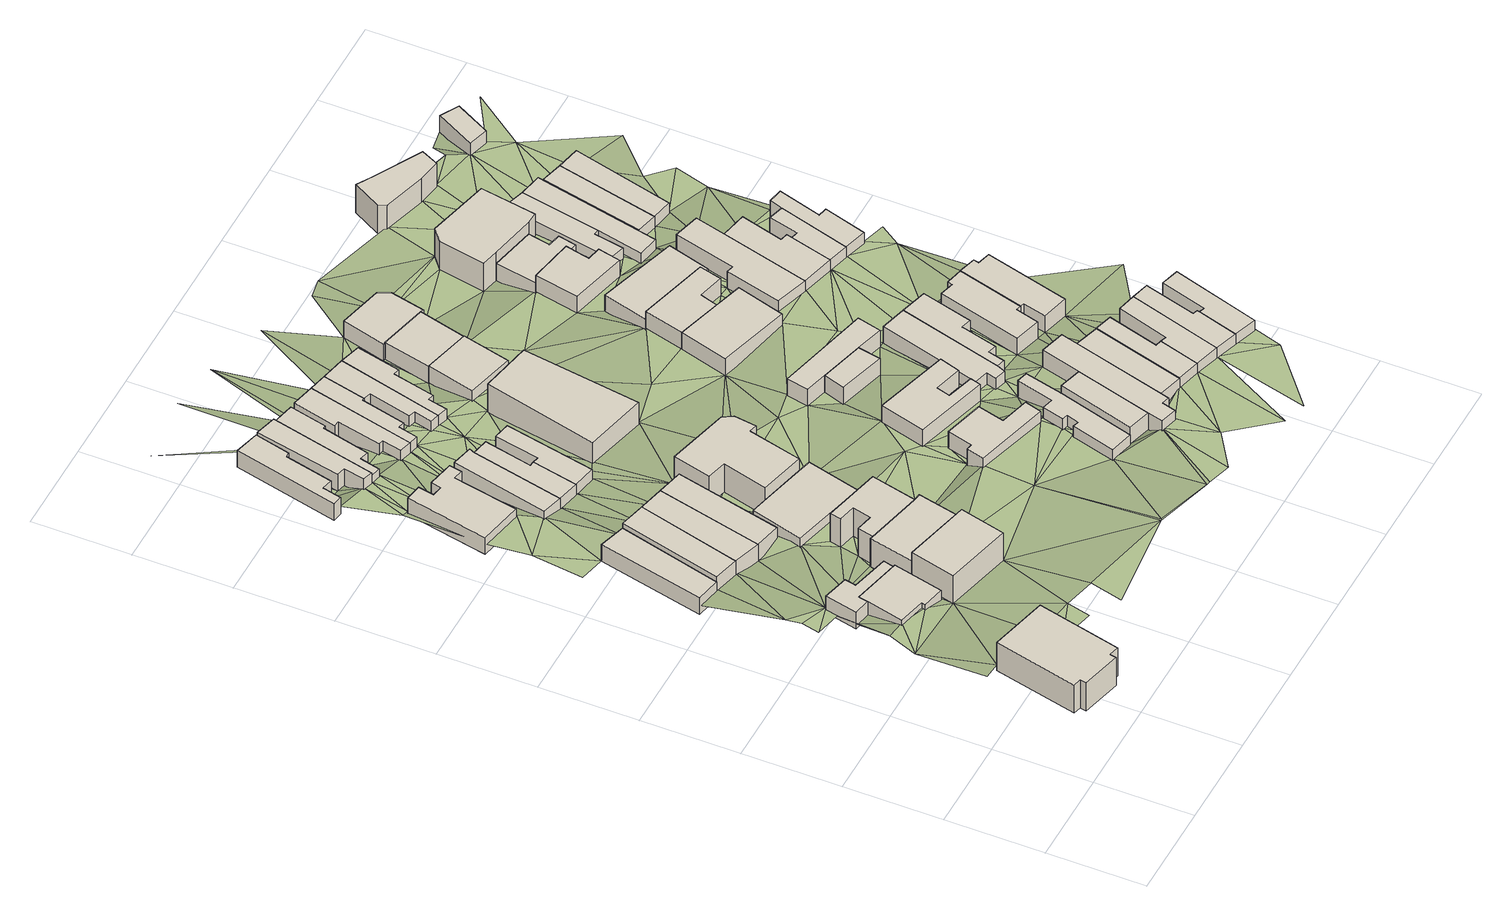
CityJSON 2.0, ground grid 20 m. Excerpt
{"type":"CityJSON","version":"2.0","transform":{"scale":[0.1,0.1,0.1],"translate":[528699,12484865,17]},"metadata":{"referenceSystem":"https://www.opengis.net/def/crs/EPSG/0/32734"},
"CityObjects":{
"building1":{"type":"Building","attributes":{"address":"46 Balfour Street Woodstock 7925 Cape Town","building":"residential","building:levels":2,"beds":"12","operator":"St Anne's Homes","building_height":6.9,"plus_code":"4FRW3F82+4GP","ground_height":47.47,"roof_height":54.37},"geometry":[{"type":"Solid","lod":"1","boundaries":[[[[0,1,2,3]],[[1,4,5,2]],[[4,6,7,5]],[[6,8,9,7]],[[8,10,11,9]],[[10,12,13,11]],[[12,14,15,13]],[[14,0,3,15]],[[3,2,5,7,9,11,13,15]],[[14,12,10,8,6,4,1,0]]]]}]},
"building2":{"type":"Building","attributes":{"address":"31 Balfour Street Woodstock Cape Town","building":"house","building:levels":1,"building_height":4.1,"plus_code":"4FRW3F82+7H2","ground_height":43.3,"roof_height":47.4},"geometry":[{"type":"Solid","lod":"1","boundaries":[[[[16,17,18,19]],[[17,20,21,18]],[[20,22,23,21]],[[22,24,25,23]],[[24,26,27,25]],[[26,28,29,27]],[[28,30,31,29]],[[30,16,19,31]],[[19,18,21,23,25,27,29,31]],[[30,28,26,24,22,20,17,16]]]]}]},
"building3":{"type":"Building","attributes":{"building":"carport","building:levels":1,"building_height":4.1,"plus_code":"4FRW3F82+7HJ","ground_height":43.3,"roof_height":47.4},"geometry":[{"type":"Solid","lod":"1","boundaries":[[[[20,17,18,21]],[[17,16,19,18]],[[16,32,33,19]],[[32,34,35,33]],[[34,36,37,35]],[[36,38,39,37]],[[38,40,41,39]],[[40,20,21,41]],[[21,18,19,33,35,37,39,41]],[[40,38,36,34,32,16,17,20]]]]}]},
"building4":{"type":"Building","attributes":{"address":"65 Chamberlain Street Woodstock Cape Town","building":"house","building:levels":1,"building_height":4.1,"plus_code":"4FRW3F82+CG8","ground_height":40.07,"roof_height":44.17},"geometry":[{"type":"Solid","lod":"1","boundaries":[[[[42,43,44,45]],[[43,46,47,44]],[[46,48,49,47]],[[48,42,45,49]],[[45,44,47,49]],[[48,46,43,42]]]]}]},
"building5":{"type":"Building","attributes":{"address":"63 Chamberlain Street Woodstock Cape Town","building":"house","building:levels":1,"building_height":4.1,"plus_code":"4FRW3F82+CH6","ground_height":41.25,"roof_height":45.35},"geometry":[{"type":"Solid","lod":"1","boundaries":[[[[50,51,52,53]],[[51,54,55,52]],[[54,56,57,55]],[[56,50,53,57]],[[53,52,55,57]],[[56,54,51,50]]]]}]},
"building6":{"type":"Building","attributes":{"address":"Roodebloem Road Woodstock Cape Town","building":"retail","building:levels":2,"building_height":6.9,"plus_code":"4FRW3F82+6JJ","ground_height":45.38,"roof_height":52.28},"geometry":[{"type":"Solid","lod":"1","boundaries":[[[[58,59,60,61]],[[59,62,63,60]],[[62,64,65,63]],[[64,58,61,65]],[[61,60,63,65]],[[64,62,59,58]]]]}]},
"building7":{"type":"Building","attributes":{"address":"61 Chamberlain Street Woodstock Cape Town","building":"house","building:levels":1,"building_height":4.1,"plus_code":"4FRW3F82+CH4","ground_height":41.25,"roof_height":45.35},"geometry":[{"type":"Solid","lod":"1","boundaries":[[[[66,50,53,67]],[[50,56,57,53]],[[56,68,69,57]],[[68,66,67,69]],[[67,53,57,69]],[[68,56,50,66]]]]}]},
"building8":{"type":"Building","attributes":{"address":"Jamaica Me Crazy 74 Roodebloem Road Woodstock Cape Town","building":"restaurant","building:levels":2,"amenity":"restaurant","building_height":6.9,"plus_code":"4FRW3F82+7J7","ground_height":43.3,"roof_height":50.2},"geometry":[{"type":"Solid","lod":"1","boundaries":[[[[70,71,72,73]],[[71,74,75,72]],[[74,76,77,75]],[[76,78,79,77]],[[78,80,81,79]],[[80,70,73,81]],[[73,72,75,77,79,81]],[[80,78,76,74,71,70]]]]}]},
"building9":{"type":"Building","attributes":{"address":"72 Chamberlain Street Woodstock 7925 Cape Town","building":"house","building:levels":1,"building_height":4.1,"plus_code":"4FRW3F82+HG5","ground_height":37.42,"roof_height":41.52},"geometry":[{"type":"Solid","lod":"1","boundaries":[[[[82,83,84,85]],[[83,86,87,84]],[[86,88,89,87]],[[88,90,91,89]],[[90,92,93,91]],[[92,94,95,93]],[[94,96,97,95]],[[96,98,99,97]],[[98,100,101,99]],[[100,82,85,101]],[[85,84,87,89,91,93,95,97,99,101]],[[100,98,96,94,92,90,88,86,83,82]]]]}]},
"building10":{"type":"Building","attributes":{"address":"Roodebloem Road Woodstock Cape Town","building":"office","building:levels":2,"building_height":6.9,"plus_code":"4FRW3F82+8J5","ground_height":43.3,"roof_height":50.2},"geometry":[{"type":"Solid","lod":"1","boundaries":[[[[78,76,77,79]],[[76,102,103,77]],[[102,104,105,103]],[[104,106,107,105]],[[106,108,109,107]],[[108,110,111,109]],[[110,112,113,111]],[[112,78,79,113]],[[79,77,103,105,107,109,111,113]],[[112,110,108,106,104,102,76,78]]]]}]},
"building11":{"type":"Building","attributes":{"address":"59 Chamberlain Street Woodstock Cape Town","building":"house","building:levels":1,"building_height":4.1,"plus_code":"4FRW3F82+9HX","ground_height":41.25,"roof_height":45.35},"geometry":[{"type":"Solid","lod":"1","boundaries":[[[[66,68,69,67]],[[68,114,115,69]],[[114,116,117,115]],[[116,66,67,117]],[[67,69,115,117]],[[116,114,68,66]]]]}]},
"building12":{"type":"Building","attributes":{"address":"45 Salisbury Street Woodstock 7925 Cape Town","building":"house","building:levels":1,"building_height":4.1,"plus_code":"4FRW3F82+MG7","ground_height":36.2,"roof_height":40.3},"geometry":[{"type":"Solid","lod":"1","boundaries":[[[[118,119,120,121]],[[119,122,123,120]],[[122,124,125,123]],[[124,126,127,125]],[[126,128,129,127]],[[128,130,131,129]],[[130,132,133,131]],[[132,118,121,133]],[[121,120,123,125,127,129,131,133]],[[132,130,128,126,124,122,119,118]]]]}]},
"building13":{"type":"Building","attributes":{"address":"Victor's Pizza 70 Roodebloem Road Woodstock Cape Town","building":"restaurant","building:levels":1,"amenity":"restaurant","building_height":4.1,"plus_code":"4FRW3F82+9J4","ground_height":40.98,"roof_height":45.08},"geometry":[{"type":"Solid","lod":"1","boundaries":[[[[134,135,136,137]],[[135,138,139,136]],[[138,140,141,139]],[[140,142,143,141]],[[142,144,145,143]],[[144,134,137,145]],[[137,136,139,141,143,145]],[[144,142,140,138,135,134]]]]}]},
"building14":{"type":"Building","attributes":{"address":"70 Chamberlain Street Woodstock 7925 Cape Town","building":"house","building:levels":1,"building_height":4.1,"plus_code":"4FRW3F82+GHP","ground_height":37.42,"roof_height":41.52},"geometry":[{"type":"Solid","lod":"1","boundaries":[[[[146,147,148,149]],[[147,150,151,148]],[[150,152,153,151]],[[152,154,155,153]],[[154,146,149,155]],[[149,148,151,153,155]],[[154,152,150,147,146]]]]}]},
"building15":{"type":"Building","attributes":{"address":"68 Chamberlain Street Woodstock 7925 Cape Town","building":"house","building:levels":1,"building_height":4.1,"plus_code":"4FRW3F82+HH5","ground_height":37.42,"roof_height":41.52},"geometry":[{"type":"Solid","lod":"1","boundaries":[[[[146,156,157,149]],[[156,158,159,157]],[[158,160,161,159]],[[160,162,163,161]],[[162,147,148,163]],[[147,146,149,148]],[[149,157,159,161,163,148]],[[147,162,160,158,156,146]]]]}]},
"building16":{"type":"Building","attributes":{"address":"43 Salisbury Street Woodstock 7925 Cape Town","building":"house","building:levels":1,"building_height":4.1,"plus_code":"4FRW3F82+MHC","ground_height":36.2,"roof_height":40.3},"geometry":[{"type":"Solid","lod":"1","boundaries":[[[[164,165,166,167]],[[165,168,169,166]],[[168,170,171,169]],[[170,172,173,171]],[[172,174,175,173]],[[174,164,167,175]],[[167,166,169,171,173,175]],[[174,172,170,168,165,164]]]]}]},
"building17":{"type":"Building","attributes":{"address":"Powertool Repairs 66-68 Roodebloem Road Woodstock 7925 Cape Town","building":"retail","building:levels":2,"building_height":6.9,"plus_code":"4FRW3F82+9MR","ground_height":40.98,"roof_height":47.88},"geometry":[{"type":"Solid","lod":"1","boundaries":[[[[135,134,176,177]],[[134,178,179,176]],[[178,180,181,179]],[[180,182,183,181]],[[182,184,185,183]],[[184,186,187,185]],[[186,188,189,187]],[[188,190,191,189]],[[190,135,177,191]],[[177,176,179,181,183,185,187,189,191]],[[190,188,186,184,182,180,178,134,135]]]]}]},
"building18":{"type":"Building","attributes":{"address":"66 Chamberlain Street Woodstock 7925 Cape Town","building":"house","building:levels":1,"building_height":4.1,"plus_code":"4FRW3F82+GJ6","ground_height":37.42,"roof_height":41.52},"geometry":[{"type":"Solid","lod":"1","boundaries":[[[[156,192,193,157]],[[192,194,195,193]],[[194,196,197,195]],[[196,198,199,197]],[[198,158,159,199]],[[158,156,157,159]],[[157,193,195,197,199,159]],[[158,198,196,194,192,156]]]]}]},
"building19":{"type":"Building","attributes":{"address":"41A Salisbury Street Woodstock 7925 Cape Town","building":"house","building:levels":1,"building_height":4.1,"plus_code":"4FRW3F82+MH3","ground_height":35.45,"roof_height":39.55},"geometry":[{"type":"Solid","lod":"1","boundaries":[[[[200,201,202,203]],[[201,204,205,202]],[[204,206,207,205]],[[206,208,209,207]],[[208,210,211,209]],[[210,212,213,211]],[[212,214,215,213]],[[214,200,203,215]],[[203,202,205,207,209,211,213,215]],[[214,212,210,208,206,204,201,200]]]]}]},
"building20":{"type":"Building","attributes":{"address":"41 Salisbury Street Woodstock 7925 Cape Town","building":"house","building:levels":1,"building_height":4.1,"plus_code":"4FRW3F82+JHX","ground_height":35.45,"roof_height":39.55},"geometry":[{"type":"Solid","lod":"1","boundaries":[[[[216,217,218,219]],[[217,220,221,218]],[[220,222,223,221]],[[222,224,225,223]],[[224,226,227,225]],[[226,228,229,227]],[[228,230,231,229]],[[230,216,219,231]],[[219,218,221,223,225,227,229,231]],[[230,228,226,224,222,220,217,216]]]]}]},
"building21":{"type":"Building","attributes":{"address":"39 Salisbury Street Woodstock 7925 Cape Town","building":"house","building:levels":1,"building_height":4.1,"plus_code":"4FRW3F82+JJR","ground_height":35.45,"roof_height":39.55},"geometry":[{"type":"Solid","lod":"1","boundaries":[[[[232,216,219,233]],[[216,230,231,219]],[[230,234,235,231]],[[234,236,237,235]],[[236,238,239,237]],[[238,240,241,239]],[[240,242,243,241]],[[242,232,233,243]],[[233,219,231,235,237,239,241,243]],[[242,240,238,236,234,230,216,232]]]]}]},
"building22":{"type":"Building","attributes":{"address":"Roodebloem Mansions 58 Roodebloem Road Woodstock Cape Town","building":"apartments","building:levels":2,"building_height":6.9,"plus_code":"4FRW3F82+GMM","ground_height":37.13,"roof_height":44.03},"geometry":[{"type":"Solid","lod":"1","boundaries":[[[[244,245,246,247]],[[245,248,249,246]],[[248,250,251,249]],[[250,244,247,251]],[[247,246,249,251]],[[250,248,245,244]]]]}]},
"building23":{"type":"Building","attributes":{"address":"101 Roodebloem Road Woodstock Cape Town","building":"house","building:levels":1,"building:use":"office","building_height":4.1,"plus_code":"4FRW3F82+7Q6","ground_height":42.68,"roof_height":46.78},"geometry":[{"type":"Solid","lod":"1","boundaries":[[[[252,253,254,255]],[[253,256,257,254]],[[256,258,259,257]],[[258,260,261,259]],[[260,262,263,261]],[[262,264,265,263]],[[264,266,267,265]],[[266,252,255,267]],[[255,254,257,259,261,263,265,267]],[[266,264,262,260,258,256,253,252]]]]}]},
"building24":{"type":"Building","attributes":{"address":"39A Salisbury Street Woodstock 7925 Cape Town","building":"house","building:levels":1,"building_height":4.1,"plus_code":"4FRW3F82+JJW","ground_height":35.45,"roof_height":39.55},"geometry":[{"type":"Solid","lod":"1","boundaries":[[[[268,232,233,269]],[[232,242,243,233]],[[242,270,271,243]],[[270,272,273,271]],[[272,274,275,273]],[[274,276,277,275]],[[276,278,279,277]],[[278,268,269,279]],[[269,233,243,271,273,275,277,279]],[[278,276,274,272,270,242,232,268]]]]}]},
"building25":{"type":"Building","attributes":{"address":"37 Salisbury Street Woodstock 7925 Cape Town","building":"house","building:levels":1,"building_height":4.1,"plus_code":"4FRW3F82+JJQ","ground_height":35.45,"roof_height":39.55},"geometry":[{"type":"Solid","lod":"1","boundaries":[[[[268,278,279,269]],[[278,280,281,279]],[[280,282,283,281]],[[282,284,285,283]],[[284,286,287,285]],[[286,288,289,287]],[[288,290,291,289]],[[290,268,269,291]],[[269,279,281,283,285,287,289,291]],[[290,288,286,284,282,280,278,268]]]]}]},
"building26":{"type":"Building","attributes":{"address":"35 Balfour Street Woodstock 7925 Cape Town","building":"house","building:levels":1,"building_height":4.1,"plus_code":"4FRW3F82+6RC","ground_height":42.68,"roof_height":46.78},"geometry":[{"type":"Solid","lod":"1","boundaries":[[[[292,293,294,295]],[[293,296,297,294]],[[296,298,299,297]],[[298,300,301,299]],[[300,302,303,301]],[[302,304,305,303]],[[304,306,307,305]],[[306,308,309,307]],[[308,310,311,309]],[[310,312,313,311]],[[312,292,295,313]],[[295,294,297,299,301,303,305,307,309,311,313]],[[312,310,308,306,304,302,300,298,296,293,292]]]]}]},
"building27":{"type":"Building","attributes":{"address":"97 Roodebloem Road 7925 Cape Town","building":"yes","building:levels":1,"building_height":4.1,"plus_code":"4FRW3F82+8Q8","ground_height":42.68,"roof_height":46.78},"geometry":[{"type":"Solid","lod":"1","boundaries":[[[[314,315,316,317]],[[315,318,319,316]],[[318,320,321,319]],[[320,322,323,321]],[[322,324,325,323]],[[324,326,327,325]],[[326,328,329,327]],[[328,314,317,329]],[[317,316,319,321,323,325,327,329]],[[328,326,324,322,320,318,315,314]]]]}]},
"building28":{"type":"Building","attributes":{"address":"37 Balfour Street Woodstock 7925 Cape Town","building":"house","building:levels":1,"building_height":4.1,"plus_code":"4FRW3F82+6R3","ground_height":44.54,"roof_height":48.64},"geometry":[{"type":"Solid","lod":"1","boundaries":[[[[330,331,332,333]],[[331,334,335,332]],[[334,336,337,335]],[[336,330,333,337]],[[333,332,335,337]],[[336,334,331,330]]]]}]},
"building29":{"type":"Building","attributes":{"address":"Roodebloem Road Woodstock Cape Town","building":"house","building:levels":1,"building_height":4.1,"plus_code":"4FRW3F82+JM9","ground_height":35.45,"roof_height":39.55},"geometry":[{"type":"Solid","lod":"1","boundaries":[[[[338,339,340,341]],[[339,342,343,340]],[[342,344,345,343]],[[344,338,341,345]],[[341,340,343,345]],[[344,342,339,338]]]]}]},
"building30":{"type":"Building","attributes":{"building":"yes","building:levels":1,"building_height":4.1,"plus_code":"4FRW3F82+9QG","ground_height":40.83,"roof_height":44.93},"geometry":[{"type":"Solid","lod":"1","boundaries":[[[[346,347,348,349]],[[347,350,351,348]],[[350,352,353,351]],[[352,346,349,353]],[[349,348,351,353]],[[352,350,347,346]]]]}]},
"building31":{"type":"Building","attributes":{"address":"41 Balfour Street Woodstock 7925 Cape Town","building":"house","building:levels":1,"building_height":4.1,"plus_code":"4FRW3F82+6R5","ground_height":44.54,"roof_height":48.64},"geometry":[{"type":"Solid","lod":"1","boundaries":[[[[334,331,332,335]],[[331,354,355,332]],[[354,356,357,355]],[[356,358,359,357]],[[358,360,361,359]],[[360,362,363,361]],[[362,364,365,363]],[[364,366,367,365]],[[366,368,369,367]],[[368,334,335,369]],[[335,332,355,357,359,361,363,365,367,369]],[[368,366,364,362,360,358,356,354,331,334]]]]}]},
"building32":{"type":"Building","attributes":{"address":"Roodebloem Road Woodstock Cape Town","building":"house","building:levels":1,"building_height":4.1,"plus_code":"4FRW3F82+JPR","ground_height":35.25,"roof_height":39.35},"geometry":[{"type":"Solid","lod":"1","boundaries":[[[[370,371,372,373]],[[371,374,375,372]],[[374,376,377,375]],[[376,370,373,377]],[[373,372,375,377]],[[376,374,371,370]]]]}]},
"building33":{"type":"Building","attributes":{"building":"retail","building:levels":1,"building_height":4.1,"plus_code":"4FRW3F82+9QX","ground_height":40.83,"roof_height":44.93},"geometry":[{"type":"Solid","lod":"1","boundaries":[[[[347,346,349,348]],[[346,378,379,349]],[[378,380,381,379]],[[380,382,383,381]],[[382,384,385,383]],[[384,347,348,385]],[[348,349,379,381,383,385]],[[384,382,380,378,346,347]]]]}]},
"building34":{"type":"Building","attributes":{"address":"43 Balfour Street Woodstock 7925 Cape Town","building":"house","building:levels":1,"building_height":4.1,"plus_code":"4FRW3F82+6V3","ground_height":44.54,"roof_height":48.64},"geometry":[{"type":"Solid","lod":"1","boundaries":[[[[362,386,387,363]],[[386,388,389,387]],[[388,364,365,389]],[[364,362,363,365]],[[363,387,389,365]],[[364,388,386,362]]]]}]},
"building35":{"type":"Building","attributes":{"address":"S.E Supermarkets 52 Roodebloem Road Woodstock 7925 Cape Town","building":"retail","building:levels":1,"building_height":4.1,"plus_code":"4FRW3F82+MPF","ground_height":35.25,"roof_height":39.35},"geometry":[{"type":"Solid","lod":"1","boundaries":[[[[371,370,373,372]],[[370,390,391,373]],[[390,392,393,391]],[[392,394,395,393]],[[394,396,397,395]],[[396,398,399,397]],[[398,371,372,399]],[[372,373,391,393,395,397,399]],[[398,396,394,392,390,370,371]]]]}]},
"building36":{"type":"Building","attributes":{"address":"Chamberlain Street Woodstock 7925 Cape Town","building":"semidetached_house","building:levels":1,"building_height":4.1,"plus_code":"4FRW3F82+8RP","ground_height":40.83,"roof_height":44.93},"geometry":[{"type":"Solid","lod":"1","boundaries":[[[[400,401,402,403]],[[401,404,405,402]],[[404,406,407,405]],[[406,408,409,407]],[[408,410,411,409]],[[410,412,413,411]],[[412,400,403,413]],[[403,402,405,407,409,411,413]],[[412,410,408,406,404,401,400]]]]}]},
"building37":{"type":"Building","attributes":{"address":"45 Balfour Street Woodstock 7925 Cape Town","building":"house","building:levels":1,"building_height":4.1,"plus_code":"4FRW3F82+6V8","ground_height":44.58,"roof_height":48.68},"geometry":[{"type":"Solid","lod":"1","boundaries":[[[[386,414,415,416]],[[414,417,418,415]],[[417,419,420,418]],[[419,421,422,420]],[[421,388,423,422]],[[388,386,416,423]],[[416,415,418,420,422,423]],[[388,421,419,417,414,386]]]]}]},
"building38":{"type":"Building","attributes":{"address":"Roodebloem Road Woodstock Cape Town","building":"house","building:levels":1,"building:use":"office","building_height":4.1,"plus_code":"4FRW3F82+FR6","ground_height":38.92,"roof_height":43.02},"geometry":[{"type":"Solid","lod":"1","boundaries":[[[[424,425,426,427]],[[425,428,429,426]],[[428,430,431,429]],[[430,432,433,431]],[[432,424,427,433]],[[427,426,429,431,433]],[[432,430,428,425,424]]]]}]},
"building39":{"type":"Building","attributes":{"address":"Chamberlain Street Woodstock 7925 Cape Town","building":"semidetached_house","building:levels":1,"building_height":4.1,"plus_code":"4FRW3F82+8VV","ground_height":40.83,"roof_height":44.93},"geometry":[{"type":"Solid","lod":"1","boundaries":[[[[400,412,413,403]],[[412,434,435,413]],[[434,436,437,435]],[[436,438,439,437]],[[438,440,441,439]],[[440,442,443,441]],[[442,444,445,443]],[[444,400,403,445]],[[403,413,435,437,439,441,443,445]],[[444,442,440,438,436,434,412,400]]]]}]},
"building40":{"type":"Building","attributes":{"address":"47 Balfour Street Woodstock 7925 Cape Town","building":"house","building:levels":1,"building_height":4.1,"plus_code":"4FRW3F82+6W7","ground_height":44.58,"roof_height":48.68},"geometry":[{"type":"Solid","lod":"1","boundaries":[[[[414,446,447,415]],[[446,448,449,447]],[[448,450,451,449]],[[450,452,453,451]],[[452,417,418,453]],[[417,414,415,418]],[[415,447,449,451,453,418]],[[417,452,450,448,446,414]]]]}]},
"building41":{"type":"Building","attributes":{"address":"Roodebloem Road Woodstock Cape Town","building":"house","building:levels":1,"building:use":"commercial","building_height":4.1,"plus_code":"4FRW3F82+FRV","ground_height":38.92,"roof_height":43.02},"geometry":[{"type":"Solid","lod":"1","boundaries":[[[[454,424,427,455]],[[424,432,433,427]],[[432,456,457,433]],[[456,458,459,457]],[[458,460,461,459]],[[460,454,455,461]],[[455,427,433,457,459,461]],[[460,458,456,432,424,454]]]]}]},
"building42":{"type":"Building","attributes":{"address":"Chamberlain Street Woodstock 7925 Cape Town","building":"semidetached_house","building:levels":1,"building_height":4.1,"plus_code":"4FRW3F82+8VH","ground_height":42.68,"roof_height":46.78},"geometry":[{"type":"Solid","lod":"1","boundaries":[[[[462,463,464,465]],[[463,466,467,464]],[[466,468,469,467]],[[468,470,471,469]],[[470,472,473,471]],[[472,474,475,473]],[[474,476,477,475]],[[476,462,465,477]],[[465,464,467,469,471,473,475,477]],[[476,474,472,470,468,466,463,462]]]]}]},
"building43":{"type":"Building","attributes":{"address":"49 Balfour Street Woodstock 7925 Cape Town","building":"house","building:levels":1,"building_height":4.1,"plus_code":"4FRW3F82+6W4","ground_height":44.58,"roof_height":48.68},"geometry":[{"type":"Solid","lod":"1","boundaries":[[[[446,478,479,447]],[[478,480,481,479]],[[480,482,483,481]],[[482,484,485,483]],[[484,486,487,485]],[[486,448,449,487]],[[448,446,447,449]],[[447,479,481,483,485,487,449]],[[448,486,484,482,480,478,446]]]]}]},
"building44":{"type":"Building","attributes":{"address":"Scarpetta Roodebloem Road Woodstock Cape Town","building":"house","building:levels":1,"building:use":"retail","amenity":"restaurant","building_height":4.1,"plus_code":"4FRW3F82+GRG","ground_height":36.98,"roof_height":41.08},"geometry":[{"type":"Solid","lod":"1","boundaries":[[[[488,489,490,491]],[[489,492,493,490]],[[492,494,495,493]],[[494,496,497,495]],[[496,488,491,497]],[[491,490,493,495,497]],[[496,494,492,489,488]]]]}]},
"building45":{"type":"Building","attributes":{"address":"Roodebloem Road Woodstock Cape Town","building":"house","building:levels":1,"building:use":"commercial","building_height":4.1,"plus_code":"4FRW3F82+HRM","ground_height":36.98,"roof_height":41.08},"geometry":[{"type":"Solid","lod":"1","boundaries":[[[[498,499,500,501]],[[499,502,503,500]],[[502,504,505,503]],[[504,506,507,505]],[[506,508,509,507]],[[508,498,501,509]],[[501,500,503,505,507,509]],[[508,506,504,502,499,498]]]]}]},
"building46":{"type":"Building","attributes":{"address":"51 Balfour Street Woodstock 7925 Cape Town","building":"house","building:levels":1,"building_height":4.1,"plus_code":"4FRW3F82+5WH","ground_height":44.58,"roof_height":48.68},"geometry":[{"type":"Solid","lod":"1","boundaries":[[[[478,510,511,479]],[[510,512,513,511]],[[512,514,515,513]],[[514,516,517,515]],[[516,480,481,517]],[[480,478,479,481]],[[479,511,513,515,517,481]],[[480,516,514,512,510,478]]]]}]},
"building47":{"type":"Building","attributes":{"address":"Chamberlain Street Woodstock 7925 Cape Town","building":"semidetached_house","building:levels":1,"building_height":4.1,"plus_code":"4FRW3F82+8W7","ground_height":42.69,"roof_height":46.79},"geometry":[{"type":"Solid","lod":"1","boundaries":[[[[518,519,520,521]],[[519,522,523,520]],[[522,524,525,523]],[[524,526,527,525]],[[526,528,529,527]],[[528,530,531,529]],[[530,532,533,531]],[[532,518,521,533]],[[521,520,523,525,527,529,531,533]],[[532,530,528,526,524,522,519,518]]]]}]},
"building48":{"type":"Building","attributes":{"address":"81 Roodebloem Road Woodstock Cape Town","building":"house","building:levels":1,"building:use":"commercial","building_height":4.1,"plus_code":"4FRW3F82+JR7","ground_height":35.07,"roof_height":39.17},"geometry":[{"type":"Solid","lod":"1","boundaries":[[[[534,535,536,537]],[[535,538,539,536]],[[538,540,541,539]],[[540,542,543,541]],[[542,544,545,543]],[[544,546,547,545]],[[546,534,537,547]],[[537,536,539,541,543,545,547]],[[546,544,542,540,538,535,534]]]]}]},
"building49":{"type":"Building","attributes":{"address":"62 Chamberlain Street Woodstock Cape Town","building":"house","building:levels":1,"building_height":4.1,"plus_code":"4FRW3F82+FV6","ground_height":38.92,"roof_height":43.02},"geometry":[{"type":"Solid","lod":"1","boundaries":[[[[548,549,550,551]],[[549,552,553,550]],[[552,554,555,553]],[[554,556,557,555]],[[556,558,559,557]],[[558,560,561,559]],[[560,548,551,561]],[[551,550,553,555,557,559,561]],[[560,558,556,554,552,549,548]]]]}]},
"building50":{"type":"Building","attributes":{"address":"79 Roodebloem Road Woodstock 7925 Cape Town","building":"retail","building:levels":2,"building_height":6.9,"plus_code":"4FRW3F82+JRW","ground_height":35.07,"roof_height":41.97},"geometry":[{"type":"Solid","lod":"1","boundaries":[[[[535,534,562,563]],[[534,564,565,562]],[[564,566,567,565]],[[566,568,569,567]],[[568,570,571,569]],[[570,572,573,571]],[[572,535,563,573]],[[563,562,565,567,569,571,573]],[[572,570,568,566,564,534,535]]]]}]},
"building51":{"type":"Building","attributes":{"address":"60 Chamberlain Street Woodstock Cape Town","building":"house","building:levels":1,"building_height":4.1,"plus_code":"4FRW3F82+FV9","ground_height":38.92,"roof_height":43.02},"geometry":[{"type":"Solid","lod":"1","boundaries":[[[[574,575,576,577]],[[575,578,579,576]],[[578,580,581,579]],[[580,548,551,581]],[[548,560,561,551]],[[560,582,583,561]],[[582,574,577,583]],[[577,576,579,581,551,561,583]],[[582,560,548,580,578,575,574]]]]}]},
"building52":{"type":"Building","attributes":{"address":"35 Salisbury Street Woodstock Cape Town","building":"house","building:levels":1,"building_height":4.1,"plus_code":"4FRW3F82+JV7","ground_height":35.07,"roof_height":39.17},"geometry":[{"type":"Solid","lod":"1","boundaries":[[[[584,585,586,587]],[[585,588,589,586]],[[588,590,591,589]],[[590,592,593,591]],[[592,594,595,593]],[[594,584,587,595]],[[587,586,589,591,593,595]],[[594,592,590,588,585,584]]]]}]},
"building53":{"type":"Building","attributes":{"address":"58 Chamberlain Street Woodstock Cape Town","building":"house","building:levels":1,"building_height":4.1,"plus_code":"4FRW3F82+CWV","ground_height":38.97,"roof_height":43.07},"geometry":[{"type":"Solid","lod":"1","boundaries":[[[[596,597,598,599]],[[597,600,601,598]],[[600,574,577,601]],[[574,582,583,577]],[[582,602,603,583]],[[602,596,599,603]],[[599,598,601,577,583,603]],[[602,582,574,600,597,596]]]]}]},
"building54":{"type":"Building","attributes":{"address":"33 Salisbury Street Woodstock Cape Town","building":"house","building:levels":1,"building_height":4.1,"plus_code":"4FRW3F82+JV5","ground_height":35.07,"roof_height":39.17},"geometry":[{"type":"Solid","lod":"1","boundaries":[[[[585,584,587,586]],[[584,604,605,587]],[[604,606,607,605]],[[606,608,609,607]],[[608,610,611,609]],[[610,612,613,611]],[[612,585,586,613]],[[586,587,605,607,609,611,613]],[[612,610,608,606,604,584,585]]]]}]},
"building55":{"type":"Building","attributes":{"address":"56 Chamberlain Street Woodstock Cape Town","building":"house","building:levels":1,"building_height":4.1,"plus_code":"4FRW3F82+FW9","ground_height":38.97,"roof_height":43.07},"geometry":[{"type":"Solid","lod":"1","boundaries":[[[[614,615,616,617]],[[615,618,619,616]],[[618,620,621,619]],[[620,622,623,621]],[[622,596,599,623]],[[596,602,603,599]],[[602,614,617,603]],[[617,616,619,621,623,599,603]],[[602,596,622,620,618,615,614]]]]}]},
"building56":{"type":"Building","attributes":{"building":"yes","building:levels":2,"building_height":6.9,"plus_code":"4FRW3F82+PRH","ground_height":33.43,"roof_height":40.33},"geometry":[{"type":"Solid","lod":"1","boundaries":[[[[624,625,626,627]],[[625,628,629,626]],[[628,630,631,629]],[[630,632,633,631]],[[632,634,635,633]],[[634,636,637,635]],[[636,624,627,637]],[[627,626,629,631,633,635,637]],[[636,634,632,630,628,625,624]]]]}]},
"building57":{"type":"Building","attributes":{"address":"30 Salisbury Street Woodstock Cape Town","building":"house","building:levels":1,"building_height":4.1,"plus_code":"4FRW3F82+HWR","ground_height":35.18,"roof_height":39.28},"geometry":[{"type":"Solid","lod":"1","boundaries":[[[[638,639,640,641]],[[639,642,643,640]],[[642,644,645,643]],[[644,638,641,645]],[[641,640,643,645]],[[644,642,639,638]]]]}]},
"building58":{"type":"Building","attributes":{"address":"29 Salisbury Street Woodstock Cape Town","building":"house","building:levels":1,"building_height":4.1,"plus_code":"4FRW3F82+HWV","ground_height":35.18,"roof_height":39.28},"geometry":[{"type":"Solid","lod":"1","boundaries":[[[[644,642,643,645]],[[642,646,647,643]],[[646,648,649,647]],[[648,644,645,649]],[[645,643,647,649]],[[648,646,642,644]]]]}]},
"building59":{"type":"Building","attributes":{"building":"house","building:levels":1,"building_height":4.1,"plus_code":"4FRW3F82+PW5","ground_height":33.65,"roof_height":37.75},"geometry":[{"type":"Solid","lod":"1","boundaries":[[[[650,651,652,653]],[[651,654,655,652]],[[654,656,657,655]],[[656,650,653,657]],[[653,652,655,657]],[[656,654,651,650]]]]}]},
"terrain1":{"type":"TINRelief","geometry":[{"type":"CompositeSurface","lod":"1","boundaries":[[[658,659,660]],[[661,662,660]],[[62,660,659]],[[663,664,14]],[[665,661,660]],[[661,666,662]],[[62,659,14]],[[662,666,667]],[[668,669,670]],[[670,671,668]],[[670,669,667]],[[672,666,661]],[[665,660,62]],[[670,667,666]],[[673,14,664]],[[674,661,665]],[[675,676,671]],[[664,677,673]],[[62,14,673]],[[671,670,678]],[[665,62,679]],[[675,671,678]],[[59,679,62]],[[32,680,681]],[[670,680,682]],[[68,678,670]],[[59,683,679]],[[673,64,62]],[[684,43,685]],[[32,80,680]],[[683,32,16]],[[670,682,68]],[[686,64,673]],[[80,683,59]],[[680,80,112]],[[80,32,683]],[[106,680,112]],[[680,106,682]],[[687,685,43]],[[80,78,112]],[[688,689,685]],[[686,690,691]],[[43,692,687]],[[682,693,68]],[[685,687,688]],[[689,694,695]],[[106,104,682]],[[106,112,108]],[[108,112,110]],[[686,691,64]],[[682,696,693]],[[697,692,50]],[[697,687,692]],[[698,699,695]],[[698,695,694]],[[699,126,124]],[[700,682,104]],[[701,693,696]],[[699,698,126]],[[687,88,688]],[[702,703,704]],[[704,705,702]],[[694,703,706]],[[698,694,706]],[[697,50,707]],[[66,707,50]],[[58,64,708]],[[698,168,126]],[[116,693,701]],[[88,709,688]],[[710,696,711]],[[701,696,710]],[[703,702,712]],[[168,698,170]],[[102,700,104]],[[128,126,168]],[[74,102,76]],[[706,703,712]],[[687,152,88]],[[708,64,691]],[[713,710,711]],[[128,168,130]],[[701,710,713]],[[707,66,714]],[[715,66,116]],[[58,716,74]],[[717,712,702]],[[701,715,116]],[[715,714,66]],[[88,152,90]],[[717,702,90]],[[165,130,168]],[[712,718,719]],[[708,691,720]],[[718,712,717]],[[90,152,721]],[[722,720,691]],[[58,708,716]],[[165,132,130]],[[723,714,715]],[[724,102,74]],[[132,165,725]],[[717,90,721]],[[726,727,162]],[[723,715,728]],[[718,717,729]],[[150,730,152]],[[102,724,700]],[[150,147,162]],[[727,731,196]],[[721,152,730]],[[717,732,729]],[[729,220,718]],[[162,727,196]],[[194,714,723]],[[733,74,716]],[[220,210,718]],[[700,724,144]],[[708,720,734]],[[733,724,74]],[[735,144,180]],[[194,723,728]],[[162,736,150]],[[220,729,222]],[[736,730,150]],[[722,734,720]],[[180,178,735]],[[212,210,220]],[[728,715,737]],[[736,162,196]],[[738,739,730]],[[220,217,212]],[[196,194,736]],[[737,715,184]],[[740,738,730]],[[730,736,740]],[[217,214,212]],[[741,194,728]],[[742,164,214]],[[740,743,738]],[[740,736,744]],[[180,144,745]],[[743,740,746]],[[708,747,716]],[[240,738,743]],[[724,748,144]],[[749,744,736]],[[733,750,751]],[[736,194,741]],[[733,752,724]],[[753,754,722]],[[708,734,755]],[[751,752,733]],[[182,180,745]],[[240,743,242]],[[749,736,741]],[[756,754,753]],[[743,270,242]],[[722,754,734]],[[708,755,757]],[[724,752,748]],[[217,758,214]],[[759,745,144]],[[708,757,747]],[[144,748,759]],[[760,761,749]],[[751,260,752]],[[762,749,741]],[[760,749,762]],[[217,216,758]],[[184,182,763]],[[330,734,754]],[[754,756,764]],[[737,184,763]],[[758,216,232]],[[755,765,757]],[[745,763,182]],[[754,331,330]],[[339,760,762]],[[765,766,757]],[[286,760,288]],[[752,260,320]],[[741,250,762]],[[767,260,768]],[[760,339,288]],[[747,757,769]],[[754,764,770]],[[759,748,771]],[[772,745,759]],[[767,747,769]],[[250,737,773]],[[769,774,767]],[[767,320,260]],[[763,773,737]],[[250,775,762]],[[771,776,759]],[[772,763,745]],[[777,770,778]],[[748,352,771]],[[779,770,764]],[[339,398,288]],[[326,324,322]],[[298,767,774]],[[268,780,232]],[[288,398,290]],[[298,320,767]],[[779,778,770]],[[781,764,782]],[[371,398,339]],[[328,326,322]],[[352,748,314]],[[320,783,322]],[[268,290,396]],[[779,362,778]],[[320,298,784]],[[783,320,784]],[[322,783,328]],[[775,250,785]],[[296,336,334]],[[781,779,764]],[[396,290,398]],[[783,314,328]],[[786,783,784]],[[787,784,298]],[[788,773,763]],[[780,268,396]],[[298,296,787]],[[250,773,454]],[[789,775,785]],[[368,296,334]],[[790,763,772]],[[296,368,787]],[[250,454,785]],[[781,782,791]],[[792,787,793]],[[401,314,783]],[[773,788,454]],[[793,787,368]],[[378,352,314]],[[346,352,378]],[[390,370,789]],[[380,794,772]],[[793,368,470]],[[772,794,790]],[[793,795,796]],[[401,378,314]],[[470,795,793]],[[470,368,366]],[[498,789,785]],[[791,797,798]],[[499,785,454]],[[366,364,388]],[[799,396,394]],[[572,390,789]],[[470,800,795]],[[378,401,380]],[[366,472,470]],[[421,419,417]],[[795,800,801]],[[498,785,499]],[[524,366,388]],[[400,380,401]],[[798,802,791]],[[472,366,524]],[[417,452,450]],[[499,454,496]],[[572,789,498]],[[468,800,470]],[[417,450,421]],[[570,392,390]],[[394,803,799]],[[798,804,802]],[[388,421,526]],[[794,805,790]],[[524,522,472]],[[524,388,526]],[[790,806,430]],[[807,472,519]],[[519,472,522]],[[458,456,432]],[[568,394,392]],[[570,390,572]],[[806,790,805]],[[808,794,380]],[[458,432,430]],[[421,450,526]],[[468,444,800]],[[502,499,496]],[[380,400,808]],[[430,806,556]],[[568,803,394]],[[482,480,516]],[[450,448,526]],[[498,535,572]],[[468,809,444]],[[458,430,556]],[[809,468,810]],[[570,568,392]],[[484,482,514]],[[805,794,808]],[[400,444,808]],[[482,516,514]],[[458,556,460]],[[444,809,518]],[[486,484,514]],[[496,811,502]],[[460,556,812]],[[812,556,554]],[[813,526,448]],[[814,508,506]],[[506,504,814]],[[502,815,504]],[[816,803,568]],[[812,554,552]],[[817,528,526]],[[808,444,818]],[[502,819,815]],[[518,820,444]],[[526,813,817]],[[508,814,821]],[[815,821,504]],[[504,821,814]],[[811,822,502]],[[822,819,502]],[[552,811,812]],[[532,530,528]],[[821,815,823]],[[818,444,820]],[[532,820,518]],[[824,823,825]],[[826,822,811]],[[822,827,819]],[[811,552,826]],[[816,568,828]],[[820,532,528]],[[823,829,825]],[[588,823,815]],[[819,827,830]],[[826,552,549]],[[566,828,568]],[[575,574,600]],[[829,823,588]],[[597,578,575]],[[820,831,818]],[[549,548,580]],[[575,600,597]],[[832,826,833]],[[578,597,580]],[[833,826,549]],[[828,834,816]],[[588,566,829]],[[835,831,820]],[[828,566,834]],[[597,622,580]],[[549,836,833]],[[588,585,566]],[[622,597,596]],[[837,549,580]],[[838,580,622]],[[834,566,839]],[[618,615,840]],[[549,837,836]],[[618,840,620]],[[838,622,620]],[[837,580,838]],[[841,566,585]],[[841,839,566]],[[837,838,620]],[[638,644,842]],[[585,842,841]],[[843,836,837]],[[844,845,839]],[[836,846,648]],[[846,836,843]],[[847,845,844]],[[839,841,844]],[[644,848,842]],[[842,848,841]],[[648,848,644]],[[844,841,849]],[[648,846,850]],[[841,848,851]],[[841,650,849]],[[848,648,850]],[[852,851,848]]]}]}
},
"vertices":[
[57,217,147],[16,45,147],[16,45,216],[57,217,216],[33,41,147],[33,41,216],[30,28,147],[30,28,216],[112,8,147],[112,8,216],[115,21,147],[115,21,216],[136,16,147],[136,16,216],[177,188,147],[177,188,216],
[220,498,106],[123,520,106],[123,520,147],[220,498,147],[119,500,106],[119,500,147],[101,425,106],[101,425,147],[157,412,106],[157,412,147],[155,404,106],[155,404,147],[201,394,106],[201,394,147],[225,497,106],[225,497,147],
[226,519,106],[226,519,147],[148,538,106],[148,538,147],[153,561,106],[153,561,147],[100,574,106],[100,574,147],[85,507,106],[85,507,147],
[135,991,73],[81,1007,73],[81,1007,114],[135,991,114],[31,790,73],[31,790,114],[81,780,73],[81,780,114],
[188,978,85],[135,991,85],[135,991,126],[188,978,126],[81,780,85],[81,780,126],[133,767,85],[133,767,126],
[360,429,127],[221,462,127],[221,462,195],[360,429,195],[198,369,127],[198,369,195],[337,336,127],[337,336,195],
[240,966,85],[240,966,126],[189,749,85],[189,749,126],
[221,462,106],[360,429,106],[360,429,175],[221,462,175],[381,522,106],[381,522,175],[366,524,106],[366,524,175],[248,551,106],[248,551,175],[242,553,106],[242,553,175],
[33,1213,47],[123,1195,47],[123,1195,88],[33,1213,88],[149,1328,47],[149,1328,88],[169,1324,47],[169,1324,88],[174,1350,47],[174,1350,88],[120,1361,47],[120,1361,88],[115,1340,47],[115,1340,88],[94,1344,47],[94,1344,88],[100,1376,47],[100,1376,88],[67,1382,47],[67,1382,88],
[388,617,106],[388,617,175],[269,645,106],[269,645,175],[264,622,106],[264,622,175],[299,614,106],[299,614,175],[290,576,106],[290,576,175],[256,584,106],[256,584,175],
[242,737,85],[242,737,126],[293,954,85],[293,954,126],
[59,1714,35],[8,1499,35],[8,1499,76],[59,1714,76],[28,1496,35],[28,1496,76],[37,1534,35],[37,1534,76],[59,1529,35],[59,1529,76],[82,1628,35],[82,1628,76],[92,1628,35],[92,1628,76],[110,1701,35],[110,1701,76],
[395,765,83],[301,788,83],[301,788,123],[395,765,123],[267,796,83],[267,796,123],[238,689,83],[238,689,123],[394,650,83],[394,650,123],[422,758,83],[422,758,123],
[181,1135,47],[223,1325,47],[223,1325,88],[181,1135,88],[228,1336,47],[228,1336,88],[184,1346,47],[184,1346,88],[139,1147,47],[139,1147,88],
[226,1125,47],[226,1125,88],[246,1219,47],[246,1219,88],[236,1220,47],[236,1220,88],[257,1318,47],[257,1318,88],
[160,1690,35],[116,1702,35],[116,1702,76],[160,1690,76],[79,1526,35],[79,1526,76],[97,1521,35],[97,1521,76],[89,1479,35],[89,1479,76],[109,1473,35],[109,1473,76],
[395,765,152],[301,788,152],[422,875,83],[422,875,152],[439,871,83],[439,871,152],[445,917,83],[445,917,152],[433,937,83],[433,937,152],[305,969,83],[305,969,152],[285,891,83],[285,891,152],[326,881,83],[326,881,152],
[273,1116,47],[273,1116,88],[311,1301,47],[311,1301,88],[277,1308,47],[277,1308,88],[258,1216,47],[258,1216,88],
[160,1690,27],[109,1473,27],[109,1473,68],[160,1690,68],[131,1468,27],[131,1468,68],[141,1510,27],[141,1510,68],[160,1505,27],[160,1505,68],[184,1603,27],[184,1603,68],[191,1603,27],[191,1603,68],[209,1679,27],[209,1679,68],
[268,1667,27],[221,1678,27],[221,1678,68],[268,1667,68],[198,1588,27],[198,1588,68],[210,1586,27],[210,1586,68],[189,1496,27],[189,1496,68],[199,1494,27],[199,1494,68],[191,1454,27],[191,1454,68],[216,1447,27],[216,1447,68],
[305,1659,27],[305,1659,68],[235,1443,27],[235,1443,68],[244,1482,27],[244,1482,68],[257,1479,27],[257,1479,68],[279,1571,27],[279,1571,68],[284,1570,27],[284,1570,68],
[369,1367,44],[312,1133,44],[312,1133,113],[369,1367,113],[441,1103,44],[441,1103,113],[476,1346,44],[476,1346,113],
[547,474,99],[700,433,99],[700,433,140],[547,474,140],[710,468,99],[710,468,140],[650,484,99],[650,484,140],[664,538,99],[664,538,140],[583,560,99],[583,560,140],[569,508,99],[569,508,140],[557,511,99],[557,511,140],
[355,1648,27],[355,1648,68],[299,1565,27],[299,1565,68],[277,1478,27],[277,1478,68],[291,1474,27],[291,1474,68],[282,1437,27],[282,1437,68],[301,1432,27],[301,1432,68],
[322,1425,27],[322,1425,68],[331,1465,27],[331,1465,68],[344,1462,27],[344,1462,68],[364,1549,27],[364,1549,68],[377,1546,27],[377,1546,68],[398,1636,27],[398,1636,68],
[713,263,99],[758,420,99],[758,420,140],[713,263,140],[777,498,99],[777,498,140],[755,504,99],[755,504,140],[734,428,99],[734,428,140],[711,434,99],[711,434,140],[699,389,99],[699,389,140],[710,386,99],[710,386,140],[703,361,99],[703,361,140],[690,365,99],[690,365,140],[665,275,99],[665,275,140],
[746,652,99],[593,696,99],[593,696,140],[746,652,140],[567,603,99],[567,603,140],[717,560,99],[717,560,140],[723,582,99],[723,582,140],[668,598,99],[668,598,140],[676,626,99],[676,626,140],[733,610,99],[733,610,140],
[713,263,118],[760,250,118],[760,250,159],[713,263,159],[804,407,118],[804,407,159],[758,420,118],[758,420,159],
[506,1478,27],[409,1502,27],[409,1502,68],[506,1478,68],[384,1404,27],[384,1404,68],[482,1380,27],[482,1380,68],
[727,805,81],[636,829,81],[636,829,122],[727,805,122],[622,786,81],[622,786,122],[718,758,81],[718,758,122],
[752,218,118],[752,218,159],[786,209,118],[786,209,159],[794,237,118],[794,237,159],[810,233,118],[810,233,159],[815,250,118],[815,250,159],[868,441,118],[868,441,159],[877,475,118],[877,475,159],[826,489,118],[826,489,159],
[531,1575,25],[432,1599,25],[432,1599,66],[531,1575,66],[409,1502,25],[409,1502,66],[506,1478,25],[506,1478,66],
[784,789,81],[784,789,122],[796,838,81],[796,838,122],[600,886,81],[600,886,122],[591,841,81],[591,841,122],
[864,237,118],[864,237,159],[917,426,118],[917,426,159],
[537,1572,25],[537,1572,66],[553,1643,25],[553,1643,66],[542,1667,25],[542,1667,66],[451,1689,25],[451,1689,66],[427,1599,25],[427,1599,66],
[848,774,81],[795,788,81],[795,788,122],[848,774,122],[736,578,81],[736,578,122],[765,570,81],[765,570,122],[759,550,81],[759,550,122],[783,543,81],[783,543,122],[790,560,81],[790,560,122],
[912,225,118],[912,225,160],[864,237,160],[936,308,118],[936,308,160],[923,311,118],[923,311,160],[953,416,118],[953,416,160],[917,426,160],
[646,1115,62],[617,1016,62],[617,1016,103],[646,1115,103],[765,973,62],[765,973,103],[794,1072,62],[794,1072,103],[737,1089,62],[737,1089,103],
[807,556,81],[807,556,122],[816,590,81],[816,590,122],[834,585,81],[834,585,122],[854,660,81],[854,660,122],[875,655,81],[875,655,122],[903,759,81],[903,759,122],
[963,210,118],[963,210,160],[1019,401,118],[1019,401,160],[981,410,118],[981,410,160],[948,304,118],[948,304,160],
[668,1196,62],[668,1196,103],[748,1125,62],[748,1125,103],[801,1111,62],[801,1111,103],[813,1157,62],[813,1157,103],
[966,717,99],[931,725,99],[931,725,140],[966,717,140],[929,715,99],[929,715,140],[899,723,99],[899,723,140],[852,551,99],[852,551,140],[906,536,99],[906,536,140],[919,584,99],[919,584,140],[929,581,99],[929,581,140],
[1009,195,118],[1009,195,160],[1034,278,118],[1034,278,160],[1035,283,118],[1035,283,160],[1025,286,118],[1025,286,160],[1055,392,118],[1055,392,160],
[668,1196,43],[813,1157,43],[813,1157,83],[668,1196,83],[833,1151,43],[833,1151,83],[858,1239,43],[858,1239,83],[694,1289,43],[694,1289,83],
[687,1422,43],[669,1332,43],[669,1332,83],[687,1422,83],[786,1303,43],[786,1303,83],[796,1349,43],[796,1349,83],[767,1355,43],[767,1355,83],[778,1405,43],[778,1405,83],
[1056,179,118],[1056,179,160],[1110,358,118],[1110,358,160],[1073,369,118],[1073,369,160],[1045,274,118],[1045,274,160],
[966,717,100],[929,581,100],[929,581,141],[966,717,141],[936,578,100],[936,578,141],[925,530,100],[925,530,141],[979,516,100],[979,516,141],[1025,689,100],[1025,689,141],[998,696,100],[998,696,141],[1001,707,100],[1001,707,141],
[796,1487,23],[702,1507,23],[702,1507,64],[796,1487,64],[687,1422,23],[687,1422,64],[778,1405,23],[778,1405,64],[806,1399,23],[806,1399,64],[814,1436,23],[814,1436,64],[787,1442,23],[787,1442,64],
[908,1155,62],[924,1217,62],[924,1217,103],[908,1155,103],[870,1231,62],[870,1231,103],[837,1105,62],[837,1105,103],[823,1109,62],[823,1109,103],[792,994,62],[792,994,103],[860,973,62],[860,973,103],
[796,1487,92],[702,1507,92],[821,1486,23],[821,1486,92],[840,1601,23],[840,1601,92],[711,1632,23],[711,1632,92],[684,1610,23],[684,1610,92],[667,1515,23],[667,1515,92],
[951,1042,62],[954,1053,62],[954,1053,103],[951,1042,103],[938,1057,62],[938,1057,103],[962,1144,62],[962,1144,103],[928,955,62],[928,955,103],
[857,1379,23],[888,1543,23],[888,1543,64],[857,1379,64],[843,1557,23],[843,1557,64],[801,1329,23],[801,1329,64],[835,1319,23],[835,1319,64],[846,1381,23],[846,1381,64],
[1012,1090,62],[980,1099,62],[980,1099,103],[1012,1090,103],[966,1038,62],[966,1038,103],[970,944,62],[970,944,103],
[836,1284,23],[836,1284,64],[879,1276,23],[879,1276,64],[887,1312,23],[887,1312,64],[932,1523,23],[932,1523,64],[935,1534,23],[935,1534,64],
[1017,930,62],[1043,1018,62],[1043,1018,103],[1017,930,103],[1024,1022,62],[1024,1022,103],[1050,1111,62],[1050,1111,103],[1020,1117,62],[1020,1117,103],
[896,1743,7],[797,1798,7],[797,1798,76],[896,1743,76],[768,1815,7],[768,1815,76],[737,1758,7],[737,1758,76],[743,1741,7],[743,1741,76],[831,1715,7],[831,1715,76],[879,1707,7],[879,1707,76],
[932,1523,24],[887,1312,24],[887,1312,66],[932,1523,66],[930,1302,24],[930,1302,66],[977,1511,24],[977,1511,66],
[973,1294,24],[973,1294,66],[1025,1501,24],[1025,1501,66],
[1017,1767,9],[975,1687,9],[975,1687,50],[1017,1767,50],[1017,1675,9],[1017,1675,50],[1054,1746,9],[1054,1746,50],
[23,220,160],[57,217,160],[41,370,139],[101,425,139],[64,430,139],[136,16,160],[180,146,147],[155,404,139],[85,507,118],[90,547,118],[46,595,118],[37,558,118],[100,574,118],[41,625,118],[119,500,118],[267,176,147],[157,412,139],[81,780,96],[31,790,96],[255,128,147],[133,767,96],[201,394,127],[153,561,118],[148,538,118],[238,689,106],[225,497,127],[28,1019,73],[41,1125,73],[332,160,147],[139,1147,73],[123,1195,73],[33,1213,73],[315,93,147],[535,118,142],[135,991,96],[242,737,106],[67,1382,54],[55,1385,54],[267,796,85],[181,1135,66],[89,1479,54],[28,1496,54],[394,650,106],[285,891,85],[120,1361,54],[100,1376,54],[94,1344,54],[115,1340,54],[109,1473,54],[226,1125,66],[539,370,122],[149,1328,54],[290,875,85],[301,788,85],[131,1468,54],[326,881,85],[273,1116,66],[305,969,85],[547,474,122],[191,1454,47],[160,1505,35],[141,1510,35],[539,120,142],[216,1447,47],[654,84,142],[290,1125,66],[539,625,102],[41,1875,12],[236,1220,66],[246,1219,66],[312,1133,66],[189,1496,47],[235,1443,47],[258,1216,66],[199,1494,47],[557,511,102],[665,275,118],[395,765,85],[290,1375,47],[441,1103,63],[257,1479,47],[244,1482,47],[282,1437,47],[369,1367,47],[186,1891,10],[277,1478,47],[301,1432,47],[539,875,83],[291,1474,47],[700,433,118],[593,696,102],[322,1425,47],[569,508,102],[583,560,102],[567,603,102],[664,83,140],[752,218,140],[690,365,118],[712,70,140],[699,389,118],[290,1875,10],[591,841,83],[344,1462,47],[331,1465,47],[384,1404,47],[617,1016,63],[788,120,140],[703,361,118],[710,386,118],[710,468,118],[650,484,122],[711,434,118],[786,209,140],[622,786,83],[600,886,83],[539,1125,63],[734,428,118],[482,1380,44],[636,829,83],[794,237,140],[810,233,140],[864,237,140],[421,1837,8],[912,225,140],[863,28,140],[736,578,99],[759,550,99],[539,1375,44],[765,570,99],[783,543,99],[646,1115,63],[506,1478,44],[765,973,81],[963,210,139],[790,560,99],[807,556,99],[788,875,81],[834,585,99],[816,590,99],[913,15,140],[1037,120,139],[540,1793,8],[875,655,99],[854,660,99],[1009,195,139],[579,1800,8],[1056,179,139],[860,973,81],[792,994,81],[919,584,100],[928,955,81],[931,725,100],[929,715,100],[858,1239,62],[833,1151,62],[1126,471,118],[788,1375,43],[801,1329,43],[743,1741,23],[1037,625,100],[970,944,81],[835,1319,43],[1037,875,81],[806,1399,43],[836,1284,43],[814,1436,43],[787,1442,43],[796,1487,43],[879,1276,43],[857,1379,43],[788,1625,23],[821,1486,43],[846,1381,43],[1017,930,81],[887,1312,43],[930,1302,43],[831,1715,23],[1065,916,81],[973,1294,43],[1061,1259,43],[1037,1125,62],[879,1707,23],[1059,1074,62],[975,1687,24],[935,1534,24],[1082,1331,43],[954,1725,24],[896,1743,23],[1037,1375,43],[901,1752,7],[1037,1625,24],[976,1760,9],[1116,1453,43],[1017,1675,24],[1116,1733,24]
]}
